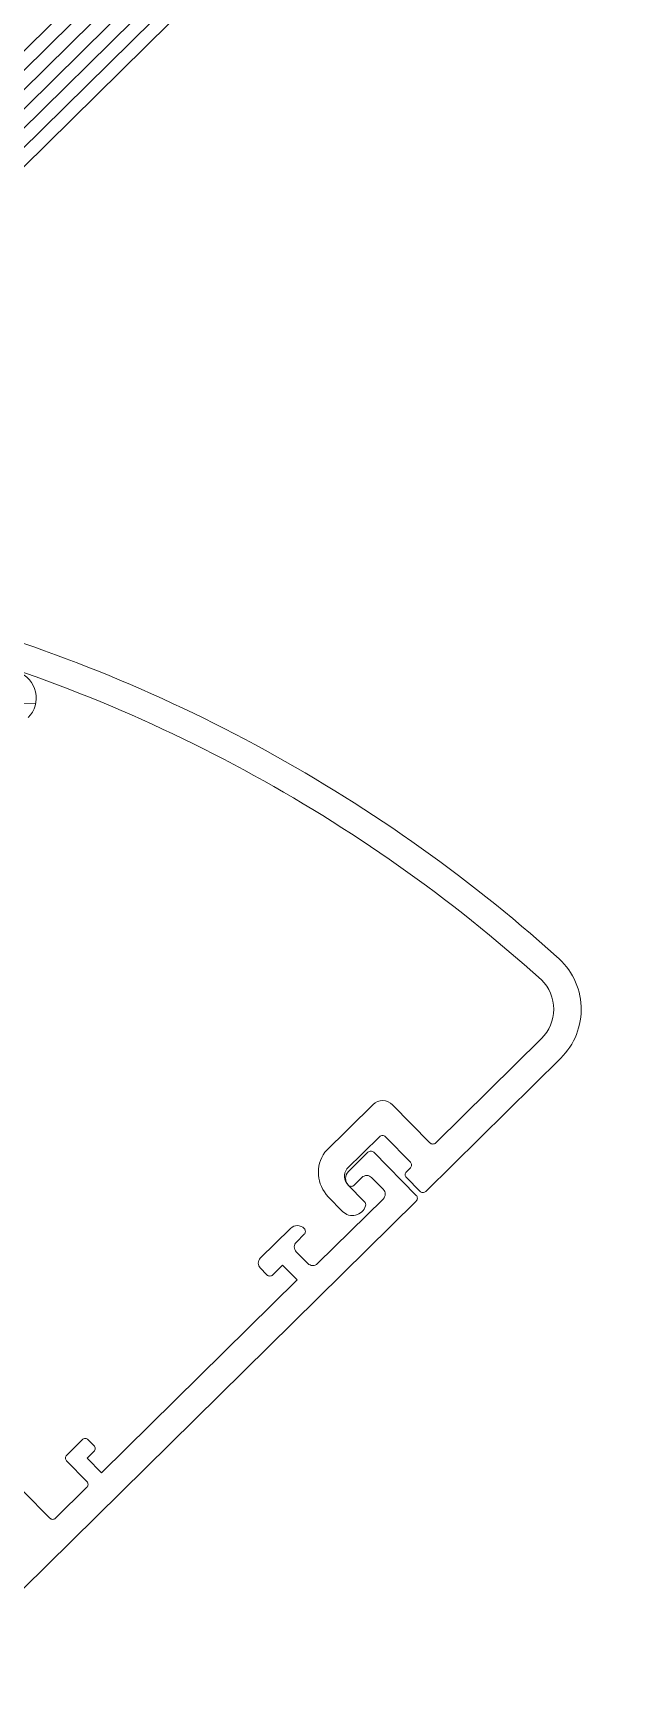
# Model space of a CAD drawing. Header units: centimetres. Extents: x 118932 to 154602, y -32682 to -23521.
# Drawn here: x 137913.2 to 137917.54, y -25374.28 to -25362.31 of the extents above; entities that cross this region are included whole.
import ezdxf

# ---------------------------------------------------------------- set-up
doc = ezdxf.new("R2010")
doc.units = ezdxf.units.CM
doc.header["$LTSCALE"] = 50
doc.header["$MEASUREMENT"] = 0
doc.layers.add('GEN_02_TF_Pencere', color=7, linetype='Continuous', lineweight=9, true_color=0x6093ac)

# ---------------------------------------------------------------- blocks, each defined once
blk = doc.blocks.new('P20')
at = {"layer": 'GEN_02_TF_Pencere'}
for p, q in [((62906.853, 12000.658, 0), (62856.783, 12000.674, 0)), ((62907.213, 12000.558, 0), (62856.783, 12000.574, 0)), ((62907.213, 12000.458, 0), (62856.783, 12000.474, 0)), ((62907.213, 12000.358, 0), (62856.783, 12000.374, 0)), ((62907.213, 12000.258, 0), (62856.783, 12000.274, 0)), ((62907.213, 12000.158, 0), (62856.783, 12000.174, 0)), ((62907.178, 12000.058, 0), (62856.783, 12000.074, 0)), ((62851.731, 11993.208, 0), (62851.731, 11992.937, 0)), ((62852.141, 11993.177, 0), (62852.301, 11993.177, 0)), ((62854.101, 11993.087, 0), (62854.101, 11993.157, 0)), ((62854.151, 11993.207, 0), (62854.461, 11993.207, 0)), ((62855.051, 11993.206, 0), (62855.251, 11993.206, 0)), ((62855.281, 11993.176, 0), (62855.281, 11992.736, 0)), ((62852.111, 11992.937, 0), (62852.111, 11993.147, 0)), ((62852.301, 11993.057, 0), (62852.231, 11993.057, 0)), ((62852.231, 11993.057, 0), (62852.231, 11992.907, 0)), ((62852.331, 11993.147, 0), (62852.331, 11993.087, 0)), ((62854.231, 11993.057, 0), (62854.131, 11993.057, 0)), ((62854.231, 11992.907, 0), (62854.231, 11993.057, 0)), ((62854.371, 11993.057, 0), (62854.371, 11992.937, 0)), ((62854.501, 11993.107, 0), (62854.421, 11993.107, 0)), ((62855.091, 11993.106, 0), (62855.011, 11993.106, 0)), ((62855.141, 11992.936, 0), (62855.141, 11993.056, 0)), ((62851.761, 11992.907, 0), (62852.081, 11992.907, 0)), ((62852.231, 11992.907, 0), (62854.231, 11992.907, 0)), ((62854.421, 11992.887, 0), (62855.091, 11992.886, 0)), ((62855.251, 11992.706, 0), (62845.311, 11992.709, 0)), ((62855.251, 11992.706, 0), (62855.251, 11992.706, 0))]:
    blk.add_line(p, q, dxfattribs=at)
at = {"layer": 'GEN_02_TF_Pencere', "extrusion": (0, 0, -1)}
for p, q in [((62855.321, 11997.733, 0), (62855.823, 11997.231, 0)), ((62855.028, 11993.428, 0), (62855.521, 11993.427, 0)), ((62855.621, 11993.327, 0), (62855.621, 11992.938, 0)), ((62854.817, 11993.029, 0), (62854.817, 11993.178, 0)), ((62855.391, 11993.227, 0), (62855.056, 11993.228, 0)), ((62855.421, 11992.938, 0), (62855.421, 11993.197, 0)), ((62854.981, 11993.139, 0), (62854.981, 11992.967, 0)), ((62855.321, 11992.738, 0), (62855.321, 11992.878, 0)), ((62855.351, 11992.908, 0), (62855.391, 11992.908, 0)), ((62855.651, 11992.908, 0), (62856.732, 11992.908, 0)), ((62856.732, 11992.708, 0), (62855.351, 11992.708, 0))]:
    blk.add_line(p, q, dxfattribs=at)
for centre, radius, start, end in [((-62845.901, 11992.557, 0), 11.35, 149.3078, 176.4678), ((-62845.901, 11992.557, 0), 11.15, 149.3152, 176.6296), ((-62855.711, 11997.397, 0), 0.2, 153.8324, 270.0181), ((-62855.072, 11993.177, 0), 0.254, 0.1763, 80.0591), ((-62855.521, 11993.327, 0), 0.1, 90.0181, 180.0182), ((-62855.072, 11993.138, 0), 0.0907, 0.1763, 80.0591), ((-62855.391, 11993.197, 0), 0.03, 90.0181, 180.0182), ((-62856.732, 11993.208, 0), 0.5, 174.4969, 270.0181), ((-62856.732, 11993.208, 0), 0.3, 179.1969, 270.0181), ((-62854.917, 11993.029, 0), 0.1, 241.2832, 0.0438), ((-62854.951, 11992.967, 0), 0.03, 180.018, 241.3088), ((-62855.391, 11992.938, 0), 0.03, 180.0181, 270.0182), ((-62855.651, 11992.938, 0), 0.03, 270.0181, 0.0182), ((-62855.351, 11992.878, 0), 0.03, 0.0181, 90.0182), ((-62855.351, 11992.738, 0), 0.03, 270.0181, 0.0182)]:
    blk.add_arc(centre, radius, start, end, dxfattribs=at)
at = {"layer": 'GEN_02_TF_Pencere'}
for centre, radius, start, end in [((62852.141, 11993.147, 0), 0.03, 89.9818, 179.9819), ((62852.301, 11993.147, 0), 0.03, 359.9818, 89.9819), ((62854.151, 11993.157, 0), 0.05, 89.9818, 179.9819), ((62854.461, 11993.137, 0), 0.07, 359.9818, 89.9819), ((62855.051, 11993.136, 0), 0.07, 89.9818, 179.9819), ((62855.251, 11993.176, 0), 0.03, 359.9818, 89.9819), ((62852.301, 11993.087, 0), 0.03, 269.9818, 359.9819), ((62854.131, 11993.087, 0), 0.03, 179.9818, 269.9819), ((62854.421, 11993.057, 0), 0.05, 89.9818, 179.9819), ((62854.501, 11993.137, 0), 0.03, 269.9818, 359.9819), ((62855.011, 11993.136, 0), 0.03, 179.9818, 269.9819), ((62855.091, 11993.056, 0), 0.05, 359.9818, 89.9819), ((62851.761, 11992.937, 0), 0.03, 179.9818, 269.9819), ((62852.081, 11992.937, 0), 0.03, 269.9818, 359.9819), ((62854.421, 11992.937, 0), 0.05, 179.9818, 269.9819), ((62855.091, 11992.936, 0), 0.05, 269.9818, 359.9819), ((62855.251, 11992.736, 0), 0.03, 269.9818, 359.9819)]:
    blk.add_arc(centre, radius, start, end, dxfattribs=at)
blk = doc.blocks.new('DOGRAMA LEVEL 0 E BLOK')
at = {"rotation": 44.91157846050665}
blk.add_blockref('P20', (-36225.142, -52048.512, 0), dxfattribs=at)

msp = doc.modelspace()

# ---------------------------------------------------------------- block references
at = {"rotation": 359.6887739338809}
msp.add_blockref('DOGRAMA LEVEL 0 E BLOK', (138089.785, -26193.192), dxfattribs=at)

doc.saveas('drawing.dxf')
